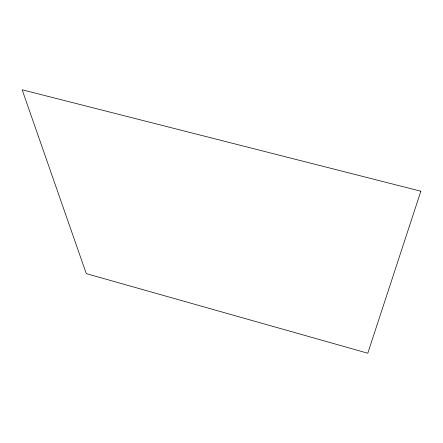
<?xml version="1.0" encoding="UTF-8"?>
<svg xmlns="http://www.w3.org/2000/svg" width="443" height="443" viewBox="0 0 443 443"><rect width="100%" height="100%" fill="white"/><g stroke="black" fill="none" stroke-linecap="round" stroke-linejoin="round"><path stroke-width="0.66" d="M420.85 191.215L367.784 353.221L86.274 273.624L22.15 89.779L420.85 191.215"/></g></svg>
